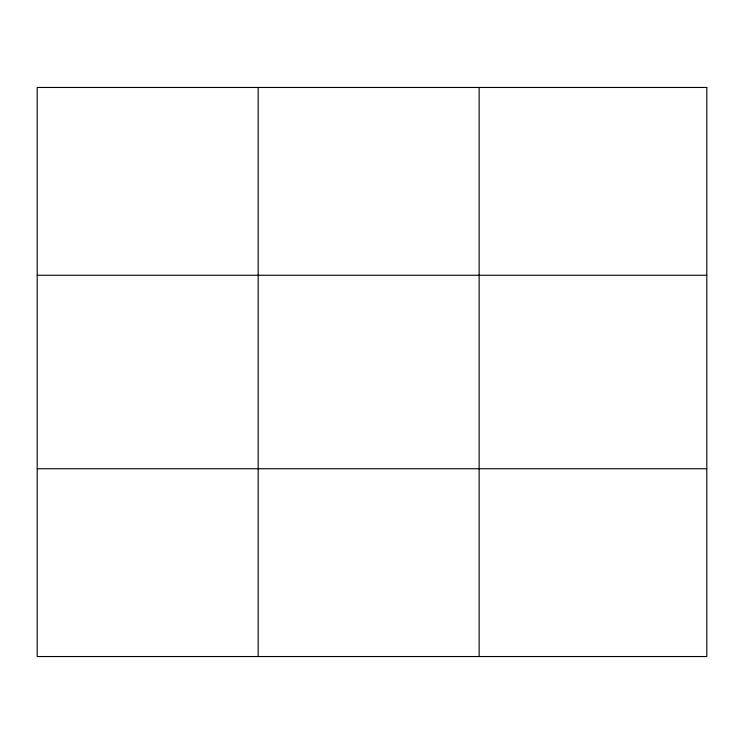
<?xml version="1.0" encoding="UTF-8"?>
<svg xmlns="http://www.w3.org/2000/svg" width="744" height="744" viewBox="0 0 744 744"><rect width="100%" height="100%" fill="white"/><g stroke="black" fill="none" stroke-linecap="round" stroke-linejoin="round"><path stroke-width="1.12" d="M258.168 87.457L258.168 656.543M479.136 87.457L479.136 656.543M37.2 275.252L706.8 275.252M37.2 468.748L706.8 468.748M706.8 87.457L706.8 656.543L37.2 656.543L37.2 87.457L706.8 87.457"/></g></svg>
